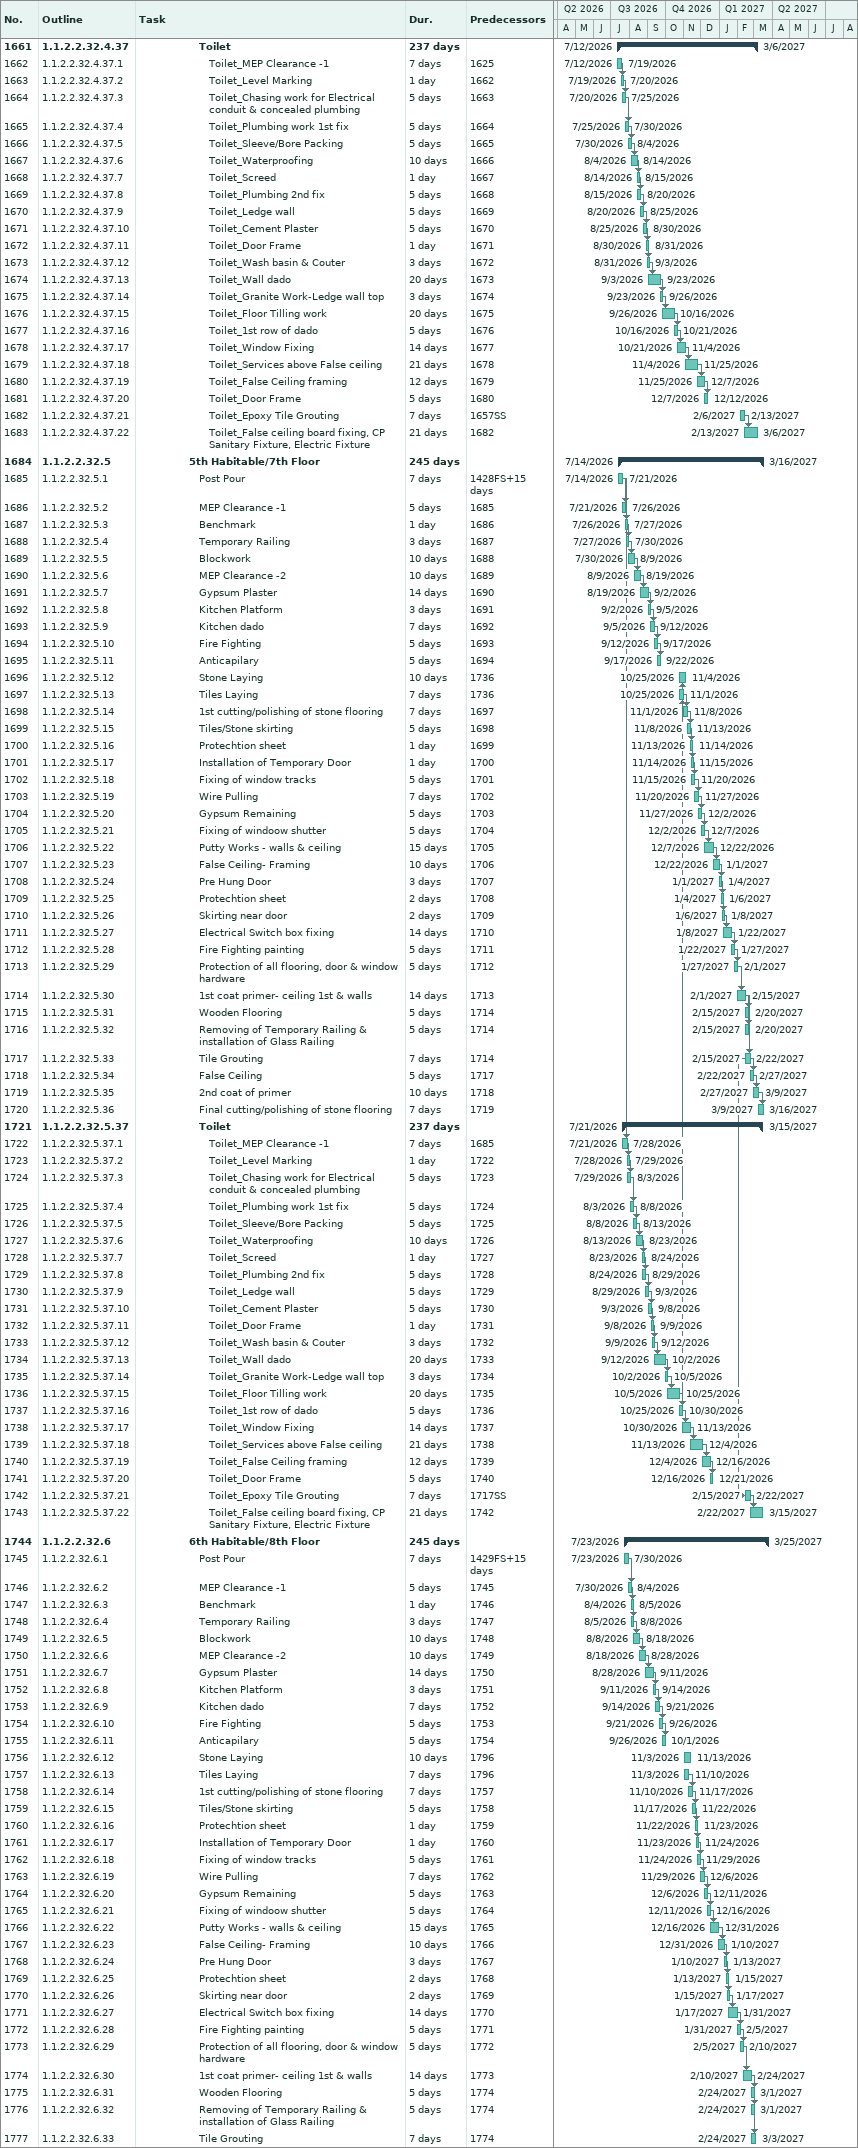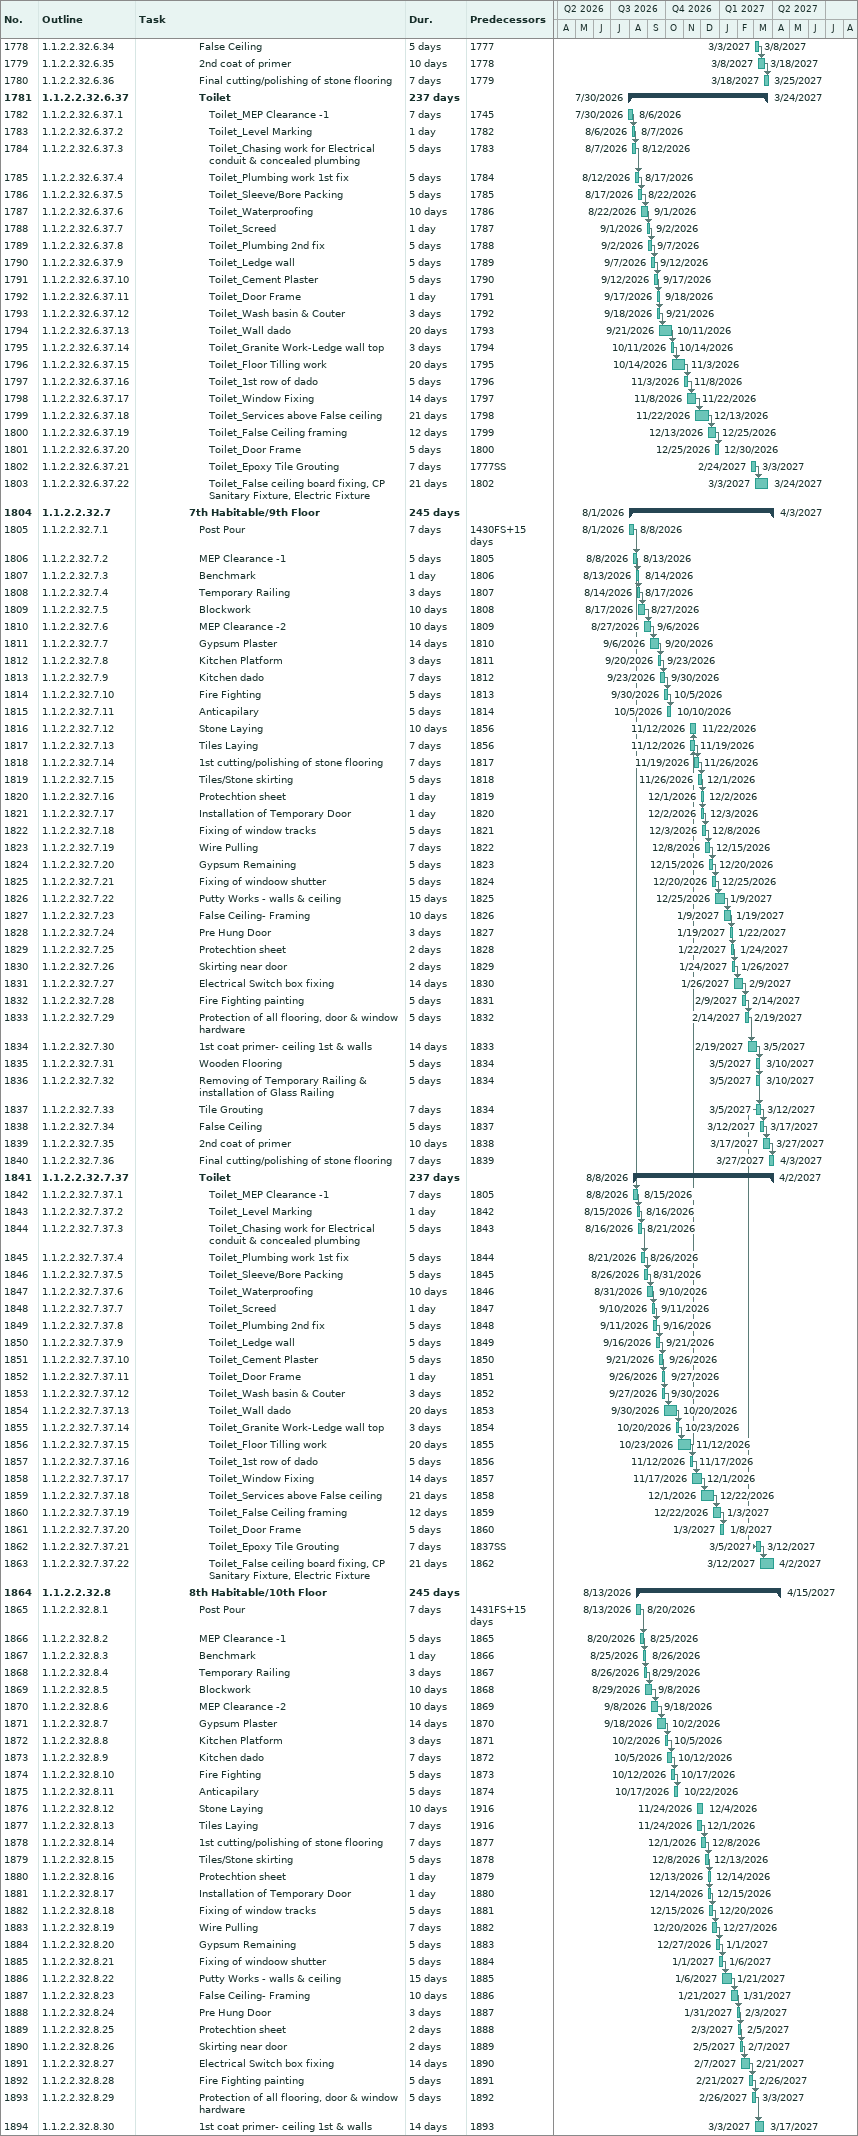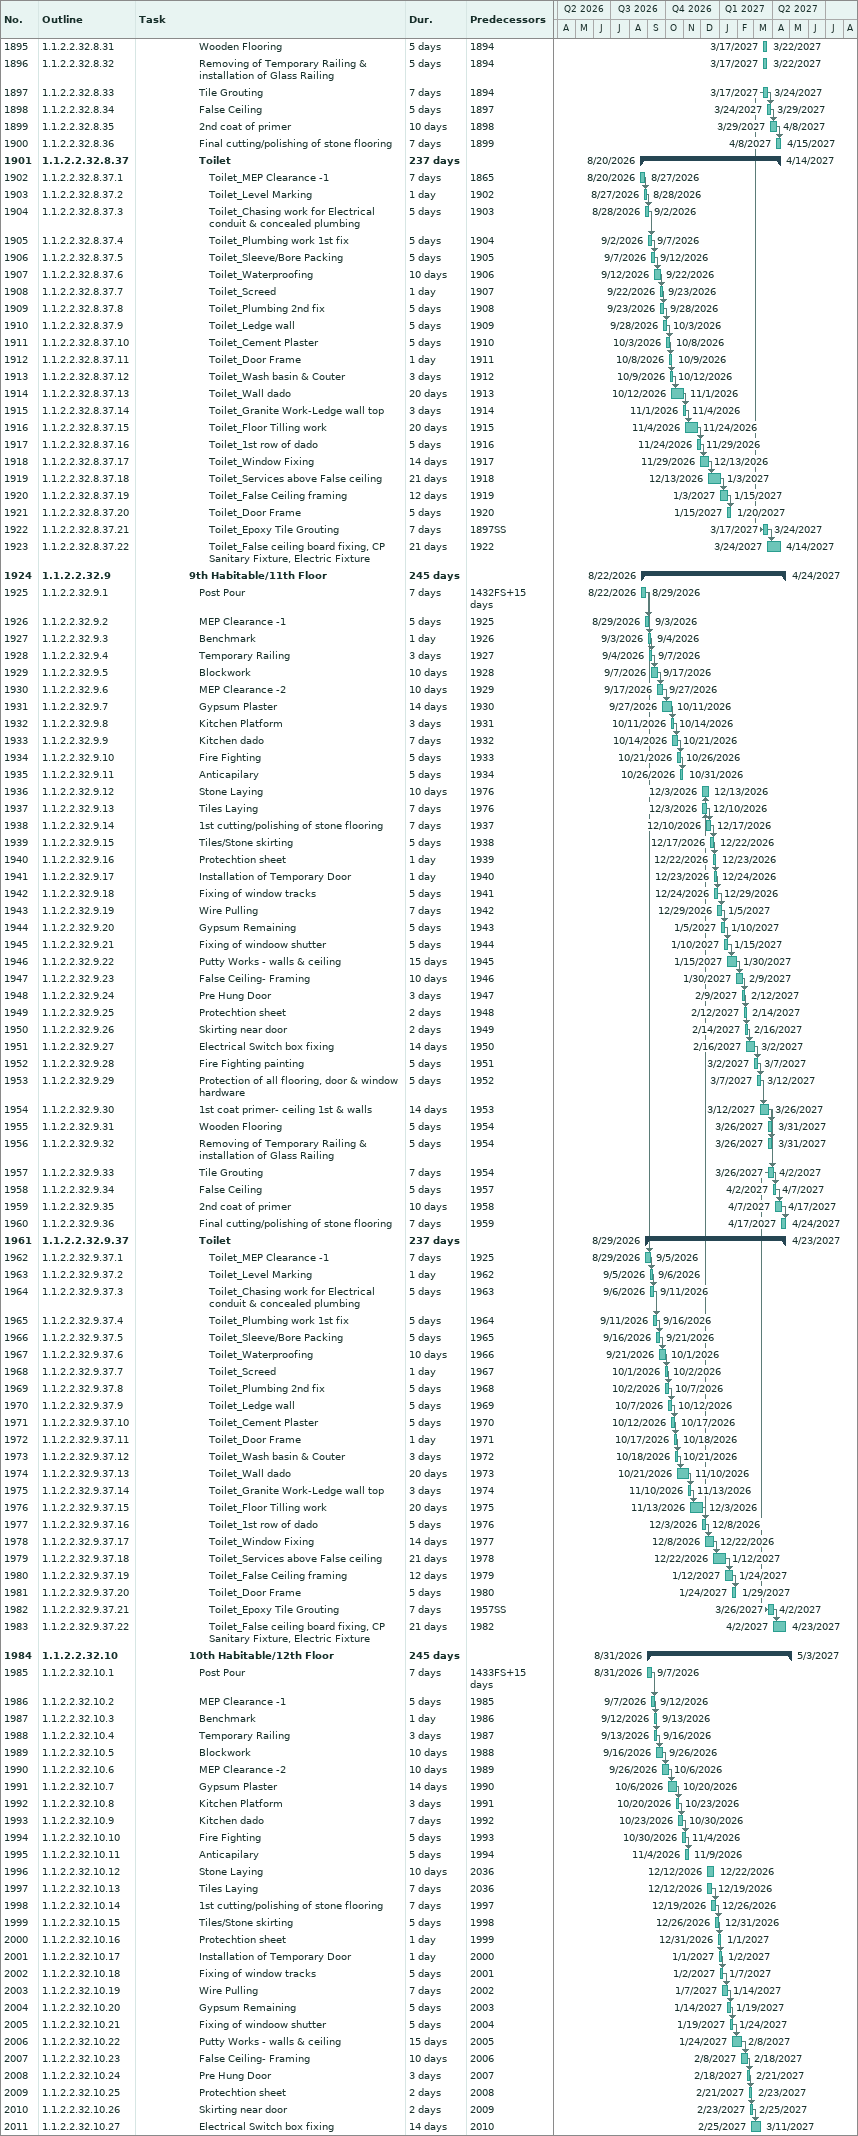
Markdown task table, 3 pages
| ID | WBS | Task | Duration | Start | Finish | Predecessors |
|---|---|---|---|---|---|---|
| 1661 | 1.1.2.2.32.4.37 | **Toilet** | 237d | 2026-07-12 | 2027-03-06 |  |
| 1662 | 1.1.2.2.32.4.37.1 | Toilet_MEP Clearance -1 | 7d | 2026-07-12 | 2026-07-19 | 1625 |
| 1663 | 1.1.2.2.32.4.37.2 | Toilet_Level Marking | 1d | 2026-07-19 | 2026-07-20 | 1662 |
| 1664 | 1.1.2.2.32.4.37.3 | Toilet_Chasing work for Electrical conduit & concealed plumbing | 5d | 2026-07-20 | 2026-07-25 | 1663 |
| 1665 | 1.1.2.2.32.4.37.4 | Toilet_Plumbing work 1st fix | 5d | 2026-07-25 | 2026-07-30 | 1664 |
| 1666 | 1.1.2.2.32.4.37.5 | Toilet_Sleeve/Bore Packing | 5d | 2026-07-30 | 2026-08-04 | 1665 |
| 1667 | 1.1.2.2.32.4.37.6 | Toilet_Waterproofing | 10d | 2026-08-04 | 2026-08-14 | 1666 |
| 1668 | 1.1.2.2.32.4.37.7 | Toilet_Screed | 1d | 2026-08-14 | 2026-08-15 | 1667 |
| 1669 | 1.1.2.2.32.4.37.8 | Toilet_Plumbing 2nd fix | 5d | 2026-08-15 | 2026-08-20 | 1668 |
| 1670 | 1.1.2.2.32.4.37.9 | Toilet_Ledge wall | 5d | 2026-08-20 | 2026-08-25 | 1669 |
| 1671 | 1.1.2.2.32.4.37.10 | Toilet_Cement Plaster | 5d | 2026-08-25 | 2026-08-30 | 1670 |
| 1672 | 1.1.2.2.32.4.37.11 | Toilet_Door Frame | 1d | 2026-08-30 | 2026-08-31 | 1671 |
| 1673 | 1.1.2.2.32.4.37.12 | Toilet_Wash basin & Couter | 3d | 2026-08-31 | 2026-09-03 | 1672 |
| 1674 | 1.1.2.2.32.4.37.13 | Toilet_Wall dado | 20d | 2026-09-03 | 2026-09-23 | 1673 |
| 1675 | 1.1.2.2.32.4.37.14 | Toilet_Granite Work-Ledge wall top | 3d | 2026-09-23 | 2026-09-26 | 1674 |
| 1676 | 1.1.2.2.32.4.37.15 | Toilet_Floor Tilling work | 20d | 2026-09-26 | 2026-10-16 | 1675 |
| 1677 | 1.1.2.2.32.4.37.16 | Toilet_1st row of dado | 5d | 2026-10-16 | 2026-10-21 | 1676 |
| 1678 | 1.1.2.2.32.4.37.17 | Toilet_Window Fixing | 14d | 2026-10-21 | 2026-11-04 | 1677 |
| 1679 | 1.1.2.2.32.4.37.18 | Toilet_Services above False ceiling | 21d | 2026-11-04 | 2026-11-25 | 1678 |
| 1680 | 1.1.2.2.32.4.37.19 | Toilet_False Ceiling framing | 12d | 2026-11-25 | 2026-12-07 | 1679 |
| 1681 | 1.1.2.2.32.4.37.20 | Toilet_Door Frame | 5d | 2026-12-07 | 2026-12-12 | 1680 |
| 1682 | 1.1.2.2.32.4.37.21 | Toilet_Epoxy Tile Grouting | 7d | 2027-02-06 | 2027-02-13 | 1657SS |
| 1683 | 1.1.2.2.32.4.37.22 | Toilet_False ceiling board fixing, CP Sanitary Fixture, Electric Fixture | 21d | 2027-02-13 | 2027-03-06 | 1682 |
| 1684 | 1.1.2.2.32.5 | **5th Habitable/7th Floor** | 245d | 2026-07-14 | 2027-03-16 |  |
| 1685 | 1.1.2.2.32.5.1 | Post Pour | 7d | 2026-07-14 | 2026-07-21 | 1428FS+15d |
| 1686 | 1.1.2.2.32.5.2 | MEP Clearance -1 | 5d | 2026-07-21 | 2026-07-26 | 1685 |
| 1687 | 1.1.2.2.32.5.3 | Benchmark | 1d | 2026-07-26 | 2026-07-27 | 1686 |
| 1688 | 1.1.2.2.32.5.4 | Temporary Railing | 3d | 2026-07-27 | 2026-07-30 | 1687 |
| 1689 | 1.1.2.2.32.5.5 | Blockwork | 10d | 2026-07-30 | 2026-08-09 | 1688 |
| 1690 | 1.1.2.2.32.5.6 | MEP Clearance -2 | 10d | 2026-08-09 | 2026-08-19 | 1689 |
| 1691 | 1.1.2.2.32.5.7 | Gypsum Plaster | 14d | 2026-08-19 | 2026-09-02 | 1690 |
| 1692 | 1.1.2.2.32.5.8 | Kitchen Platform | 3d | 2026-09-02 | 2026-09-05 | 1691 |
| 1693 | 1.1.2.2.32.5.9 | Kitchen dado | 7d | 2026-09-05 | 2026-09-12 | 1692 |
| 1694 | 1.1.2.2.32.5.10 | Fire Fighting | 5d | 2026-09-12 | 2026-09-17 | 1693 |
| 1695 | 1.1.2.2.32.5.11 | Anticapilary | 5d | 2026-09-17 | 2026-09-22 | 1694 |
| 1696 | 1.1.2.2.32.5.12 | Stone Laying | 10d | 2026-10-25 | 2026-11-04 | 1736 |
| 1697 | 1.1.2.2.32.5.13 | Tiles Laying | 7d | 2026-10-25 | 2026-11-01 | 1736 |
| 1698 | 1.1.2.2.32.5.14 | 1st cutting/polishing of stone flooring | 7d | 2026-11-01 | 2026-11-08 | 1697 |
| 1699 | 1.1.2.2.32.5.15 | Tiles/Stone skirting | 5d | 2026-11-08 | 2026-11-13 | 1698 |
| 1700 | 1.1.2.2.32.5.16 | Protechtion sheet | 1d | 2026-11-13 | 2026-11-14 | 1699 |
| 1701 | 1.1.2.2.32.5.17 | Installation of Temporary Door | 1d | 2026-11-14 | 2026-11-15 | 1700 |
| 1702 | 1.1.2.2.32.5.18 | Fixing of window tracks | 5d | 2026-11-15 | 2026-11-20 | 1701 |
| 1703 | 1.1.2.2.32.5.19 | Wire Pulling | 7d | 2026-11-20 | 2026-11-27 | 1702 |
| 1704 | 1.1.2.2.32.5.20 | Gypsum Remaining | 5d | 2026-11-27 | 2026-12-02 | 1703 |
| 1705 | 1.1.2.2.32.5.21 | Fixing of windoow shutter | 5d | 2026-12-02 | 2026-12-07 | 1704 |
| 1706 | 1.1.2.2.32.5.22 | Putty Works - walls & ceiling | 15d | 2026-12-07 | 2026-12-22 | 1705 |
| 1707 | 1.1.2.2.32.5.23 | False Ceiling- Framing | 10d | 2026-12-22 | 2027-01-01 | 1706 |
| 1708 | 1.1.2.2.32.5.24 | Pre Hung Door | 3d | 2027-01-01 | 2027-01-04 | 1707 |
| 1709 | 1.1.2.2.32.5.25 | Protechtion sheet | 2d | 2027-01-04 | 2027-01-06 | 1708 |
| 1710 | 1.1.2.2.32.5.26 | Skirting near door | 2d | 2027-01-06 | 2027-01-08 | 1709 |
| 1711 | 1.1.2.2.32.5.27 | Electrical Switch box fixing | 14d | 2027-01-08 | 2027-01-22 | 1710 |
| 1712 | 1.1.2.2.32.5.28 | Fire Fighting painting | 5d | 2027-01-22 | 2027-01-27 | 1711 |
| 1713 | 1.1.2.2.32.5.29 | Protection of all flooring, door & window hardware | 5d | 2027-01-27 | 2027-02-01 | 1712 |
| 1714 | 1.1.2.2.32.5.30 | 1st coat primer- ceiling 1st & walls | 14d | 2027-02-01 | 2027-02-15 | 1713 |
| 1715 | 1.1.2.2.32.5.31 | Wooden Flooring | 5d | 2027-02-15 | 2027-02-20 | 1714 |
| 1716 | 1.1.2.2.32.5.32 | Removing of Temporary Railing & installation of Glass Railing | 5d | 2027-02-15 | 2027-02-20 | 1714 |
| 1717 | 1.1.2.2.32.5.33 | Tile Grouting | 7d | 2027-02-15 | 2027-02-22 | 1714 |
| 1718 | 1.1.2.2.32.5.34 | False Ceiling | 5d | 2027-02-22 | 2027-02-27 | 1717 |
| 1719 | 1.1.2.2.32.5.35 | 2nd coat of primer | 10d | 2027-02-27 | 2027-03-09 | 1718 |
| 1720 | 1.1.2.2.32.5.36 | Final cutting/polishing of stone flooring | 7d | 2027-03-09 | 2027-03-16 | 1719 |
| 1721 | 1.1.2.2.32.5.37 | **Toilet** | 237d | 2026-07-21 | 2027-03-15 |  |
| 1722 | 1.1.2.2.32.5.37.1 | Toilet_MEP Clearance -1 | 7d | 2026-07-21 | 2026-07-28 | 1685 |
| 1723 | 1.1.2.2.32.5.37.2 | Toilet_Level Marking | 1d | 2026-07-28 | 2026-07-29 | 1722 |
| 1724 | 1.1.2.2.32.5.37.3 | Toilet_Chasing work for Electrical conduit & concealed plumbing | 5d | 2026-07-29 | 2026-08-03 | 1723 |
| 1725 | 1.1.2.2.32.5.37.4 | Toilet_Plumbing work 1st fix | 5d | 2026-08-03 | 2026-08-08 | 1724 |
| 1726 | 1.1.2.2.32.5.37.5 | Toilet_Sleeve/Bore Packing | 5d | 2026-08-08 | 2026-08-13 | 1725 |
| 1727 | 1.1.2.2.32.5.37.6 | Toilet_Waterproofing | 10d | 2026-08-13 | 2026-08-23 | 1726 |
| 1728 | 1.1.2.2.32.5.37.7 | Toilet_Screed | 1d | 2026-08-23 | 2026-08-24 | 1727 |
| 1729 | 1.1.2.2.32.5.37.8 | Toilet_Plumbing 2nd fix | 5d | 2026-08-24 | 2026-08-29 | 1728 |
| 1730 | 1.1.2.2.32.5.37.9 | Toilet_Ledge wall | 5d | 2026-08-29 | 2026-09-03 | 1729 |
| 1731 | 1.1.2.2.32.5.37.10 | Toilet_Cement Plaster | 5d | 2026-09-03 | 2026-09-08 | 1730 |
| 1732 | 1.1.2.2.32.5.37.11 | Toilet_Door Frame | 1d | 2026-09-08 | 2026-09-09 | 1731 |
| 1733 | 1.1.2.2.32.5.37.12 | Toilet_Wash basin & Couter | 3d | 2026-09-09 | 2026-09-12 | 1732 |
| 1734 | 1.1.2.2.32.5.37.13 | Toilet_Wall dado | 20d | 2026-09-12 | 2026-10-02 | 1733 |
| 1735 | 1.1.2.2.32.5.37.14 | Toilet_Granite Work-Ledge wall top | 3d | 2026-10-02 | 2026-10-05 | 1734 |
| 1736 | 1.1.2.2.32.5.37.15 | Toilet_Floor Tilling work | 20d | 2026-10-05 | 2026-10-25 | 1735 |
| 1737 | 1.1.2.2.32.5.37.16 | Toilet_1st row of dado | 5d | 2026-10-25 | 2026-10-30 | 1736 |
| 1738 | 1.1.2.2.32.5.37.17 | Toilet_Window Fixing | 14d | 2026-10-30 | 2026-11-13 | 1737 |
| 1739 | 1.1.2.2.32.5.37.18 | Toilet_Services above False ceiling | 21d | 2026-11-13 | 2026-12-04 | 1738 |
| 1740 | 1.1.2.2.32.5.37.19 | Toilet_False Ceiling framing | 12d | 2026-12-04 | 2026-12-16 | 1739 |
| 1741 | 1.1.2.2.32.5.37.20 | Toilet_Door Frame | 5d | 2026-12-16 | 2026-12-21 | 1740 |
| 1742 | 1.1.2.2.32.5.37.21 | Toilet_Epoxy Tile Grouting | 7d | 2027-02-15 | 2027-02-22 | 1717SS |
| 1743 | 1.1.2.2.32.5.37.22 | Toilet_False ceiling board fixing, CP Sanitary Fixture, Electric Fixture | 21d | 2027-02-22 | 2027-03-15 | 1742 |
| 1744 | 1.1.2.2.32.6 | **6th Habitable/8th Floor** | 245d | 2026-07-23 | 2027-03-25 |  |
| 1745 | 1.1.2.2.32.6.1 | Post Pour | 7d | 2026-07-23 | 2026-07-30 | 1429FS+15d |
| 1746 | 1.1.2.2.32.6.2 | MEP Clearance -1 | 5d | 2026-07-30 | 2026-08-04 | 1745 |
| 1747 | 1.1.2.2.32.6.3 | Benchmark | 1d | 2026-08-04 | 2026-08-05 | 1746 |
| 1748 | 1.1.2.2.32.6.4 | Temporary Railing | 3d | 2026-08-05 | 2026-08-08 | 1747 |
| 1749 | 1.1.2.2.32.6.5 | Blockwork | 10d | 2026-08-08 | 2026-08-18 | 1748 |
| 1750 | 1.1.2.2.32.6.6 | MEP Clearance -2 | 10d | 2026-08-18 | 2026-08-28 | 1749 |
| 1751 | 1.1.2.2.32.6.7 | Gypsum Plaster | 14d | 2026-08-28 | 2026-09-11 | 1750 |
| 1752 | 1.1.2.2.32.6.8 | Kitchen Platform | 3d | 2026-09-11 | 2026-09-14 | 1751 |
| 1753 | 1.1.2.2.32.6.9 | Kitchen dado | 7d | 2026-09-14 | 2026-09-21 | 1752 |
| 1754 | 1.1.2.2.32.6.10 | Fire Fighting | 5d | 2026-09-21 | 2026-09-26 | 1753 |
| 1755 | 1.1.2.2.32.6.11 | Anticapilary | 5d | 2026-09-26 | 2026-10-01 | 1754 |
| 1756 | 1.1.2.2.32.6.12 | Stone Laying | 10d | 2026-11-03 | 2026-11-13 | 1796 |
| 1757 | 1.1.2.2.32.6.13 | Tiles Laying | 7d | 2026-11-03 | 2026-11-10 | 1796 |
| 1758 | 1.1.2.2.32.6.14 | 1st cutting/polishing of stone flooring | 7d | 2026-11-10 | 2026-11-17 | 1757 |
| 1759 | 1.1.2.2.32.6.15 | Tiles/Stone skirting | 5d | 2026-11-17 | 2026-11-22 | 1758 |
| 1760 | 1.1.2.2.32.6.16 | Protechtion sheet | 1d | 2026-11-22 | 2026-11-23 | 1759 |
| 1761 | 1.1.2.2.32.6.17 | Installation of Temporary Door | 1d | 2026-11-23 | 2026-11-24 | 1760 |
| 1762 | 1.1.2.2.32.6.18 | Fixing of window tracks | 5d | 2026-11-24 | 2026-11-29 | 1761 |
| 1763 | 1.1.2.2.32.6.19 | Wire Pulling | 7d | 2026-11-29 | 2026-12-06 | 1762 |
| 1764 | 1.1.2.2.32.6.20 | Gypsum Remaining | 5d | 2026-12-06 | 2026-12-11 | 1763 |
| 1765 | 1.1.2.2.32.6.21 | Fixing of windoow shutter | 5d | 2026-12-11 | 2026-12-16 | 1764 |
| 1766 | 1.1.2.2.32.6.22 | Putty Works - walls & ceiling | 15d | 2026-12-16 | 2026-12-31 | 1765 |
| 1767 | 1.1.2.2.32.6.23 | False Ceiling- Framing | 10d | 2026-12-31 | 2027-01-10 | 1766 |
| 1768 | 1.1.2.2.32.6.24 | Pre Hung Door | 3d | 2027-01-10 | 2027-01-13 | 1767 |
| 1769 | 1.1.2.2.32.6.25 | Protechtion sheet | 2d | 2027-01-13 | 2027-01-15 | 1768 |
| 1770 | 1.1.2.2.32.6.26 | Skirting near door | 2d | 2027-01-15 | 2027-01-17 | 1769 |
| 1771 | 1.1.2.2.32.6.27 | Electrical Switch box fixing | 14d | 2027-01-17 | 2027-01-31 | 1770 |
| 1772 | 1.1.2.2.32.6.28 | Fire Fighting painting | 5d | 2027-01-31 | 2027-02-05 | 1771 |
| 1773 | 1.1.2.2.32.6.29 | Protection of all flooring, door & window hardware | 5d | 2027-02-05 | 2027-02-10 | 1772 |
| 1774 | 1.1.2.2.32.6.30 | 1st coat primer- ceiling 1st & walls | 14d | 2027-02-10 | 2027-02-24 | 1773 |
| 1775 | 1.1.2.2.32.6.31 | Wooden Flooring | 5d | 2027-02-24 | 2027-03-01 | 1774 |
| 1776 | 1.1.2.2.32.6.32 | Removing of Temporary Railing & installation of Glass Railing | 5d | 2027-02-24 | 2027-03-01 | 1774 |
| 1777 | 1.1.2.2.32.6.33 | Tile Grouting | 7d | 2027-02-24 | 2027-03-03 | 1774 |
| 1778 | 1.1.2.2.32.6.34 | False Ceiling | 5d | 2027-03-03 | 2027-03-08 | 1777 |
| 1779 | 1.1.2.2.32.6.35 | 2nd coat of primer | 10d | 2027-03-08 | 2027-03-18 | 1778 |
| 1780 | 1.1.2.2.32.6.36 | Final cutting/polishing of stone flooring | 7d | 2027-03-18 | 2027-03-25 | 1779 |
| 1781 | 1.1.2.2.32.6.37 | **Toilet** | 237d | 2026-07-30 | 2027-03-24 |  |
| 1782 | 1.1.2.2.32.6.37.1 | Toilet_MEP Clearance -1 | 7d | 2026-07-30 | 2026-08-06 | 1745 |
| 1783 | 1.1.2.2.32.6.37.2 | Toilet_Level Marking | 1d | 2026-08-06 | 2026-08-07 | 1782 |
| 1784 | 1.1.2.2.32.6.37.3 | Toilet_Chasing work for Electrical conduit & concealed plumbing | 5d | 2026-08-07 | 2026-08-12 | 1783 |
| 1785 | 1.1.2.2.32.6.37.4 | Toilet_Plumbing work 1st fix | 5d | 2026-08-12 | 2026-08-17 | 1784 |
| 1786 | 1.1.2.2.32.6.37.5 | Toilet_Sleeve/Bore Packing | 5d | 2026-08-17 | 2026-08-22 | 1785 |
| 1787 | 1.1.2.2.32.6.37.6 | Toilet_Waterproofing | 10d | 2026-08-22 | 2026-09-01 | 1786 |
| 1788 | 1.1.2.2.32.6.37.7 | Toilet_Screed | 1d | 2026-09-01 | 2026-09-02 | 1787 |
| 1789 | 1.1.2.2.32.6.37.8 | Toilet_Plumbing 2nd fix | 5d | 2026-09-02 | 2026-09-07 | 1788 |
| 1790 | 1.1.2.2.32.6.37.9 | Toilet_Ledge wall | 5d | 2026-09-07 | 2026-09-12 | 1789 |
| 1791 | 1.1.2.2.32.6.37.10 | Toilet_Cement Plaster | 5d | 2026-09-12 | 2026-09-17 | 1790 |
| 1792 | 1.1.2.2.32.6.37.11 | Toilet_Door Frame | 1d | 2026-09-17 | 2026-09-18 | 1791 |
| 1793 | 1.1.2.2.32.6.37.12 | Toilet_Wash basin & Couter | 3d | 2026-09-18 | 2026-09-21 | 1792 |
| 1794 | 1.1.2.2.32.6.37.13 | Toilet_Wall dado | 20d | 2026-09-21 | 2026-10-11 | 1793 |
| 1795 | 1.1.2.2.32.6.37.14 | Toilet_Granite Work-Ledge wall top | 3d | 2026-10-11 | 2026-10-14 | 1794 |
| 1796 | 1.1.2.2.32.6.37.15 | Toilet_Floor Tilling work | 20d | 2026-10-14 | 2026-11-03 | 1795 |
| 1797 | 1.1.2.2.32.6.37.16 | Toilet_1st row of dado | 5d | 2026-11-03 | 2026-11-08 | 1796 |
| 1798 | 1.1.2.2.32.6.37.17 | Toilet_Window Fixing | 14d | 2026-11-08 | 2026-11-22 | 1797 |
| 1799 | 1.1.2.2.32.6.37.18 | Toilet_Services above False ceiling | 21d | 2026-11-22 | 2026-12-13 | 1798 |
| 1800 | 1.1.2.2.32.6.37.19 | Toilet_False Ceiling framing | 12d | 2026-12-13 | 2026-12-25 | 1799 |
| 1801 | 1.1.2.2.32.6.37.20 | Toilet_Door Frame | 5d | 2026-12-25 | 2026-12-30 | 1800 |
| 1802 | 1.1.2.2.32.6.37.21 | Toilet_Epoxy Tile Grouting | 7d | 2027-02-24 | 2027-03-03 | 1777SS |
| 1803 | 1.1.2.2.32.6.37.22 | Toilet_False ceiling board fixing, CP Sanitary Fixture, Electric Fixture | 21d | 2027-03-03 | 2027-03-24 | 1802 |
| 1804 | 1.1.2.2.32.7 | **7th Habitable/9th Floor** | 245d | 2026-08-01 | 2027-04-03 |  |
| 1805 | 1.1.2.2.32.7.1 | Post Pour | 7d | 2026-08-01 | 2026-08-08 | 1430FS+15d |
| 1806 | 1.1.2.2.32.7.2 | MEP Clearance -1 | 5d | 2026-08-08 | 2026-08-13 | 1805 |
| 1807 | 1.1.2.2.32.7.3 | Benchmark | 1d | 2026-08-13 | 2026-08-14 | 1806 |
| 1808 | 1.1.2.2.32.7.4 | Temporary Railing | 3d | 2026-08-14 | 2026-08-17 | 1807 |
| 1809 | 1.1.2.2.32.7.5 | Blockwork | 10d | 2026-08-17 | 2026-08-27 | 1808 |
| 1810 | 1.1.2.2.32.7.6 | MEP Clearance -2 | 10d | 2026-08-27 | 2026-09-06 | 1809 |
| 1811 | 1.1.2.2.32.7.7 | Gypsum Plaster | 14d | 2026-09-06 | 2026-09-20 | 1810 |
| 1812 | 1.1.2.2.32.7.8 | Kitchen Platform | 3d | 2026-09-20 | 2026-09-23 | 1811 |
| 1813 | 1.1.2.2.32.7.9 | Kitchen dado | 7d | 2026-09-23 | 2026-09-30 | 1812 |
| 1814 | 1.1.2.2.32.7.10 | Fire Fighting | 5d | 2026-09-30 | 2026-10-05 | 1813 |
| 1815 | 1.1.2.2.32.7.11 | Anticapilary | 5d | 2026-10-05 | 2026-10-10 | 1814 |
| 1816 | 1.1.2.2.32.7.12 | Stone Laying | 10d | 2026-11-12 | 2026-11-22 | 1856 |
| 1817 | 1.1.2.2.32.7.13 | Tiles Laying | 7d | 2026-11-12 | 2026-11-19 | 1856 |
| 1818 | 1.1.2.2.32.7.14 | 1st cutting/polishing of stone flooring | 7d | 2026-11-19 | 2026-11-26 | 1817 |
| 1819 | 1.1.2.2.32.7.15 | Tiles/Stone skirting | 5d | 2026-11-26 | 2026-12-01 | 1818 |
| 1820 | 1.1.2.2.32.7.16 | Protechtion sheet | 1d | 2026-12-01 | 2026-12-02 | 1819 |
| 1821 | 1.1.2.2.32.7.17 | Installation of Temporary Door | 1d | 2026-12-02 | 2026-12-03 | 1820 |
| 1822 | 1.1.2.2.32.7.18 | Fixing of window tracks | 5d | 2026-12-03 | 2026-12-08 | 1821 |
| 1823 | 1.1.2.2.32.7.19 | Wire Pulling | 7d | 2026-12-08 | 2026-12-15 | 1822 |
| 1824 | 1.1.2.2.32.7.20 | Gypsum Remaining | 5d | 2026-12-15 | 2026-12-20 | 1823 |
| 1825 | 1.1.2.2.32.7.21 | Fixing of windoow shutter | 5d | 2026-12-20 | 2026-12-25 | 1824 |
| 1826 | 1.1.2.2.32.7.22 | Putty Works - walls & ceiling | 15d | 2026-12-25 | 2027-01-09 | 1825 |
| 1827 | 1.1.2.2.32.7.23 | False Ceiling- Framing | 10d | 2027-01-09 | 2027-01-19 | 1826 |
| 1828 | 1.1.2.2.32.7.24 | Pre Hung Door | 3d | 2027-01-19 | 2027-01-22 | 1827 |
| 1829 | 1.1.2.2.32.7.25 | Protechtion sheet | 2d | 2027-01-22 | 2027-01-24 | 1828 |
| 1830 | 1.1.2.2.32.7.26 | Skirting near door | 2d | 2027-01-24 | 2027-01-26 | 1829 |
| 1831 | 1.1.2.2.32.7.27 | Electrical Switch box fixing | 14d | 2027-01-26 | 2027-02-09 | 1830 |
| 1832 | 1.1.2.2.32.7.28 | Fire Fighting painting | 5d | 2027-02-09 | 2027-02-14 | 1831 |
| 1833 | 1.1.2.2.32.7.29 | Protection of all flooring, door & window hardware | 5d | 2027-02-14 | 2027-02-19 | 1832 |
| 1834 | 1.1.2.2.32.7.30 | 1st coat primer- ceiling 1st & walls | 14d | 2027-02-19 | 2027-03-05 | 1833 |
| 1835 | 1.1.2.2.32.7.31 | Wooden Flooring | 5d | 2027-03-05 | 2027-03-10 | 1834 |
| 1836 | 1.1.2.2.32.7.32 | Removing of Temporary Railing & installation of Glass Railing | 5d | 2027-03-05 | 2027-03-10 | 1834 |
| 1837 | 1.1.2.2.32.7.33 | Tile Grouting | 7d | 2027-03-05 | 2027-03-12 | 1834 |
| 1838 | 1.1.2.2.32.7.34 | False Ceiling | 5d | 2027-03-12 | 2027-03-17 | 1837 |
| 1839 | 1.1.2.2.32.7.35 | 2nd coat of primer | 10d | 2027-03-17 | 2027-03-27 | 1838 |
| 1840 | 1.1.2.2.32.7.36 | Final cutting/polishing of stone flooring | 7d | 2027-03-27 | 2027-04-03 | 1839 |
| 1841 | 1.1.2.2.32.7.37 | **Toilet** | 237d | 2026-08-08 | 2027-04-02 |  |
| 1842 | 1.1.2.2.32.7.37.1 | Toilet_MEP Clearance -1 | 7d | 2026-08-08 | 2026-08-15 | 1805 |
| 1843 | 1.1.2.2.32.7.37.2 | Toilet_Level Marking | 1d | 2026-08-15 | 2026-08-16 | 1842 |
| 1844 | 1.1.2.2.32.7.37.3 | Toilet_Chasing work for Electrical conduit & concealed plumbing | 5d | 2026-08-16 | 2026-08-21 | 1843 |
| 1845 | 1.1.2.2.32.7.37.4 | Toilet_Plumbing work 1st fix | 5d | 2026-08-21 | 2026-08-26 | 1844 |
| 1846 | 1.1.2.2.32.7.37.5 | Toilet_Sleeve/Bore Packing | 5d | 2026-08-26 | 2026-08-31 | 1845 |
| 1847 | 1.1.2.2.32.7.37.6 | Toilet_Waterproofing | 10d | 2026-08-31 | 2026-09-10 | 1846 |
| 1848 | 1.1.2.2.32.7.37.7 | Toilet_Screed | 1d | 2026-09-10 | 2026-09-11 | 1847 |
| 1849 | 1.1.2.2.32.7.37.8 | Toilet_Plumbing 2nd fix | 5d | 2026-09-11 | 2026-09-16 | 1848 |
| 1850 | 1.1.2.2.32.7.37.9 | Toilet_Ledge wall | 5d | 2026-09-16 | 2026-09-21 | 1849 |
| 1851 | 1.1.2.2.32.7.37.10 | Toilet_Cement Plaster | 5d | 2026-09-21 | 2026-09-26 | 1850 |
| 1852 | 1.1.2.2.32.7.37.11 | Toilet_Door Frame | 1d | 2026-09-26 | 2026-09-27 | 1851 |
| 1853 | 1.1.2.2.32.7.37.12 | Toilet_Wash basin & Couter | 3d | 2026-09-27 | 2026-09-30 | 1852 |
| 1854 | 1.1.2.2.32.7.37.13 | Toilet_Wall dado | 20d | 2026-09-30 | 2026-10-20 | 1853 |
| 1855 | 1.1.2.2.32.7.37.14 | Toilet_Granite Work-Ledge wall top | 3d | 2026-10-20 | 2026-10-23 | 1854 |
| 1856 | 1.1.2.2.32.7.37.15 | Toilet_Floor Tilling work | 20d | 2026-10-23 | 2026-11-12 | 1855 |
| 1857 | 1.1.2.2.32.7.37.16 | Toilet_1st row of dado | 5d | 2026-11-12 | 2026-11-17 | 1856 |
| 1858 | 1.1.2.2.32.7.37.17 | Toilet_Window Fixing | 14d | 2026-11-17 | 2026-12-01 | 1857 |
| 1859 | 1.1.2.2.32.7.37.18 | Toilet_Services above False ceiling | 21d | 2026-12-01 | 2026-12-22 | 1858 |
| 1860 | 1.1.2.2.32.7.37.19 | Toilet_False Ceiling framing | 12d | 2026-12-22 | 2027-01-03 | 1859 |
| 1861 | 1.1.2.2.32.7.37.20 | Toilet_Door Frame | 5d | 2027-01-03 | 2027-01-08 | 1860 |
| 1862 | 1.1.2.2.32.7.37.21 | Toilet_Epoxy Tile Grouting | 7d | 2027-03-05 | 2027-03-12 | 1837SS |
| 1863 | 1.1.2.2.32.7.37.22 | Toilet_False ceiling board fixing, CP Sanitary Fixture, Electric Fixture | 21d | 2027-03-12 | 2027-04-02 | 1862 |
| 1864 | 1.1.2.2.32.8 | **8th Habitable/10th Floor** | 245d | 2026-08-13 | 2027-04-15 |  |
| 1865 | 1.1.2.2.32.8.1 | Post Pour | 7d | 2026-08-13 | 2026-08-20 | 1431FS+15d |
| 1866 | 1.1.2.2.32.8.2 | MEP Clearance -1 | 5d | 2026-08-20 | 2026-08-25 | 1865 |
| 1867 | 1.1.2.2.32.8.3 | Benchmark | 1d | 2026-08-25 | 2026-08-26 | 1866 |
| 1868 | 1.1.2.2.32.8.4 | Temporary Railing | 3d | 2026-08-26 | 2026-08-29 | 1867 |
| 1869 | 1.1.2.2.32.8.5 | Blockwork | 10d | 2026-08-29 | 2026-09-08 | 1868 |
| 1870 | 1.1.2.2.32.8.6 | MEP Clearance -2 | 10d | 2026-09-08 | 2026-09-18 | 1869 |
| 1871 | 1.1.2.2.32.8.7 | Gypsum Plaster | 14d | 2026-09-18 | 2026-10-02 | 1870 |
| 1872 | 1.1.2.2.32.8.8 | Kitchen Platform | 3d | 2026-10-02 | 2026-10-05 | 1871 |
| 1873 | 1.1.2.2.32.8.9 | Kitchen dado | 7d | 2026-10-05 | 2026-10-12 | 1872 |
| 1874 | 1.1.2.2.32.8.10 | Fire Fighting | 5d | 2026-10-12 | 2026-10-17 | 1873 |
| 1875 | 1.1.2.2.32.8.11 | Anticapilary | 5d | 2026-10-17 | 2026-10-22 | 1874 |
| 1876 | 1.1.2.2.32.8.12 | Stone Laying | 10d | 2026-11-24 | 2026-12-04 | 1916 |
| 1877 | 1.1.2.2.32.8.13 | Tiles Laying | 7d | 2026-11-24 | 2026-12-01 | 1916 |
| 1878 | 1.1.2.2.32.8.14 | 1st cutting/polishing of stone flooring | 7d | 2026-12-01 | 2026-12-08 | 1877 |
| 1879 | 1.1.2.2.32.8.15 | Tiles/Stone skirting | 5d | 2026-12-08 | 2026-12-13 | 1878 |
| 1880 | 1.1.2.2.32.8.16 | Protechtion sheet | 1d | 2026-12-13 | 2026-12-14 | 1879 |
| 1881 | 1.1.2.2.32.8.17 | Installation of Temporary Door | 1d | 2026-12-14 | 2026-12-15 | 1880 |
| 1882 | 1.1.2.2.32.8.18 | Fixing of window tracks | 5d | 2026-12-15 | 2026-12-20 | 1881 |
| 1883 | 1.1.2.2.32.8.19 | Wire Pulling | 7d | 2026-12-20 | 2026-12-27 | 1882 |
| 1884 | 1.1.2.2.32.8.20 | Gypsum Remaining | 5d | 2026-12-27 | 2027-01-01 | 1883 |
| 1885 | 1.1.2.2.32.8.21 | Fixing of windoow shutter | 5d | 2027-01-01 | 2027-01-06 | 1884 |
| 1886 | 1.1.2.2.32.8.22 | Putty Works - walls & ceiling | 15d | 2027-01-06 | 2027-01-21 | 1885 |
| 1887 | 1.1.2.2.32.8.23 | False Ceiling- Framing | 10d | 2027-01-21 | 2027-01-31 | 1886 |
| 1888 | 1.1.2.2.32.8.24 | Pre Hung Door | 3d | 2027-01-31 | 2027-02-03 | 1887 |
| 1889 | 1.1.2.2.32.8.25 | Protechtion sheet | 2d | 2027-02-03 | 2027-02-05 | 1888 |
| 1890 | 1.1.2.2.32.8.26 | Skirting near door | 2d | 2027-02-05 | 2027-02-07 | 1889 |
| 1891 | 1.1.2.2.32.8.27 | Electrical Switch box fixing | 14d | 2027-02-07 | 2027-02-21 | 1890 |
| 1892 | 1.1.2.2.32.8.28 | Fire Fighting painting | 5d | 2027-02-21 | 2027-02-26 | 1891 |
| 1893 | 1.1.2.2.32.8.29 | Protection of all flooring, door & window hardware | 5d | 2027-02-26 | 2027-03-03 | 1892 |
| 1894 | 1.1.2.2.32.8.30 | 1st coat primer- ceiling 1st & walls | 14d | 2027-03-03 | 2027-03-17 | 1893 |
| 1895 | 1.1.2.2.32.8.31 | Wooden Flooring | 5d | 2027-03-17 | 2027-03-22 | 1894 |
| 1896 | 1.1.2.2.32.8.32 | Removing of Temporary Railing & installation of Glass Railing | 5d | 2027-03-17 | 2027-03-22 | 1894 |
| 1897 | 1.1.2.2.32.8.33 | Tile Grouting | 7d | 2027-03-17 | 2027-03-24 | 1894 |
| 1898 | 1.1.2.2.32.8.34 | False Ceiling | 5d | 2027-03-24 | 2027-03-29 | 1897 |
| 1899 | 1.1.2.2.32.8.35 | 2nd coat of primer | 10d | 2027-03-29 | 2027-04-08 | 1898 |
| 1900 | 1.1.2.2.32.8.36 | Final cutting/polishing of stone flooring | 7d | 2027-04-08 | 2027-04-15 | 1899 |
| 1901 | 1.1.2.2.32.8.37 | **Toilet** | 237d | 2026-08-20 | 2027-04-14 |  |
| 1902 | 1.1.2.2.32.8.37.1 | Toilet_MEP Clearance -1 | 7d | 2026-08-20 | 2026-08-27 | 1865 |
| 1903 | 1.1.2.2.32.8.37.2 | Toilet_Level Marking | 1d | 2026-08-27 | 2026-08-28 | 1902 |
| 1904 | 1.1.2.2.32.8.37.3 | Toilet_Chasing work for Electrical conduit & concealed plumbing | 5d | 2026-08-28 | 2026-09-02 | 1903 |
| 1905 | 1.1.2.2.32.8.37.4 | Toilet_Plumbing work 1st fix | 5d | 2026-09-02 | 2026-09-07 | 1904 |
| 1906 | 1.1.2.2.32.8.37.5 | Toilet_Sleeve/Bore Packing | 5d | 2026-09-07 | 2026-09-12 | 1905 |
| 1907 | 1.1.2.2.32.8.37.6 | Toilet_Waterproofing | 10d | 2026-09-12 | 2026-09-22 | 1906 |
| 1908 | 1.1.2.2.32.8.37.7 | Toilet_Screed | 1d | 2026-09-22 | 2026-09-23 | 1907 |
| 1909 | 1.1.2.2.32.8.37.8 | Toilet_Plumbing 2nd fix | 5d | 2026-09-23 | 2026-09-28 | 1908 |
| 1910 | 1.1.2.2.32.8.37.9 | Toilet_Ledge wall | 5d | 2026-09-28 | 2026-10-03 | 1909 |
| 1911 | 1.1.2.2.32.8.37.10 | Toilet_Cement Plaster | 5d | 2026-10-03 | 2026-10-08 | 1910 |
| 1912 | 1.1.2.2.32.8.37.11 | Toilet_Door Frame | 1d | 2026-10-08 | 2026-10-09 | 1911 |
| 1913 | 1.1.2.2.32.8.37.12 | Toilet_Wash basin & Couter | 3d | 2026-10-09 | 2026-10-12 | 1912 |
| 1914 | 1.1.2.2.32.8.37.13 | Toilet_Wall dado | 20d | 2026-10-12 | 2026-11-01 | 1913 |
| 1915 | 1.1.2.2.32.8.37.14 | Toilet_Granite Work-Ledge wall top | 3d | 2026-11-01 | 2026-11-04 | 1914 |
| 1916 | 1.1.2.2.32.8.37.15 | Toilet_Floor Tilling work | 20d | 2026-11-04 | 2026-11-24 | 1915 |
| 1917 | 1.1.2.2.32.8.37.16 | Toilet_1st row of dado | 5d | 2026-11-24 | 2026-11-29 | 1916 |
| 1918 | 1.1.2.2.32.8.37.17 | Toilet_Window Fixing | 14d | 2026-11-29 | 2026-12-13 | 1917 |
| 1919 | 1.1.2.2.32.8.37.18 | Toilet_Services above False ceiling | 21d | 2026-12-13 | 2027-01-03 | 1918 |
| 1920 | 1.1.2.2.32.8.37.19 | Toilet_False Ceiling framing | 12d | 2027-01-03 | 2027-01-15 | 1919 |
| 1921 | 1.1.2.2.32.8.37.20 | Toilet_Door Frame | 5d | 2027-01-15 | 2027-01-20 | 1920 |
| 1922 | 1.1.2.2.32.8.37.21 | Toilet_Epoxy Tile Grouting | 7d | 2027-03-17 | 2027-03-24 | 1897SS |
| 1923 | 1.1.2.2.32.8.37.22 | Toilet_False ceiling board fixing, CP Sanitary Fixture, Electric Fixture | 21d | 2027-03-24 | 2027-04-14 | 1922 |
| 1924 | 1.1.2.2.32.9 | **9th Habitable/11th Floor** | 245d | 2026-08-22 | 2027-04-24 |  |
| 1925 | 1.1.2.2.32.9.1 | Post Pour | 7d | 2026-08-22 | 2026-08-29 | 1432FS+15d |
| 1926 | 1.1.2.2.32.9.2 | MEP Clearance -1 | 5d | 2026-08-29 | 2026-09-03 | 1925 |
| 1927 | 1.1.2.2.32.9.3 | Benchmark | 1d | 2026-09-03 | 2026-09-04 | 1926 |
| 1928 | 1.1.2.2.32.9.4 | Temporary Railing | 3d | 2026-09-04 | 2026-09-07 | 1927 |
| 1929 | 1.1.2.2.32.9.5 | Blockwork | 10d | 2026-09-07 | 2026-09-17 | 1928 |
| 1930 | 1.1.2.2.32.9.6 | MEP Clearance -2 | 10d | 2026-09-17 | 2026-09-27 | 1929 |
| 1931 | 1.1.2.2.32.9.7 | Gypsum Plaster | 14d | 2026-09-27 | 2026-10-11 | 1930 |
| 1932 | 1.1.2.2.32.9.8 | Kitchen Platform | 3d | 2026-10-11 | 2026-10-14 | 1931 |
| 1933 | 1.1.2.2.32.9.9 | Kitchen dado | 7d | 2026-10-14 | 2026-10-21 | 1932 |
| 1934 | 1.1.2.2.32.9.10 | Fire Fighting | 5d | 2026-10-21 | 2026-10-26 | 1933 |
| 1935 | 1.1.2.2.32.9.11 | Anticapilary | 5d | 2026-10-26 | 2026-10-31 | 1934 |
| 1936 | 1.1.2.2.32.9.12 | Stone Laying | 10d | 2026-12-03 | 2026-12-13 | 1976 |
| 1937 | 1.1.2.2.32.9.13 | Tiles Laying | 7d | 2026-12-03 | 2026-12-10 | 1976 |
| 1938 | 1.1.2.2.32.9.14 | 1st cutting/polishing of stone flooring | 7d | 2026-12-10 | 2026-12-17 | 1937 |
| 1939 | 1.1.2.2.32.9.15 | Tiles/Stone skirting | 5d | 2026-12-17 | 2026-12-22 | 1938 |
| 1940 | 1.1.2.2.32.9.16 | Protechtion sheet | 1d | 2026-12-22 | 2026-12-23 | 1939 |
| 1941 | 1.1.2.2.32.9.17 | Installation of Temporary Door | 1d | 2026-12-23 | 2026-12-24 | 1940 |
| 1942 | 1.1.2.2.32.9.18 | Fixing of window tracks | 5d | 2026-12-24 | 2026-12-29 | 1941 |
| 1943 | 1.1.2.2.32.9.19 | Wire Pulling | 7d | 2026-12-29 | 2027-01-05 | 1942 |
| 1944 | 1.1.2.2.32.9.20 | Gypsum Remaining | 5d | 2027-01-05 | 2027-01-10 | 1943 |
| 1945 | 1.1.2.2.32.9.21 | Fixing of windoow shutter | 5d | 2027-01-10 | 2027-01-15 | 1944 |
| 1946 | 1.1.2.2.32.9.22 | Putty Works - walls & ceiling | 15d | 2027-01-15 | 2027-01-30 | 1945 |
| 1947 | 1.1.2.2.32.9.23 | False Ceiling- Framing | 10d | 2027-01-30 | 2027-02-09 | 1946 |
| 1948 | 1.1.2.2.32.9.24 | Pre Hung Door | 3d | 2027-02-09 | 2027-02-12 | 1947 |
| 1949 | 1.1.2.2.32.9.25 | Protechtion sheet | 2d | 2027-02-12 | 2027-02-14 | 1948 |
| 1950 | 1.1.2.2.32.9.26 | Skirting near door | 2d | 2027-02-14 | 2027-02-16 | 1949 |
| 1951 | 1.1.2.2.32.9.27 | Electrical Switch box fixing | 14d | 2027-02-16 | 2027-03-02 | 1950 |
| 1952 | 1.1.2.2.32.9.28 | Fire Fighting painting | 5d | 2027-03-02 | 2027-03-07 | 1951 |
| 1953 | 1.1.2.2.32.9.29 | Protection of all flooring, door & window hardware | 5d | 2027-03-07 | 2027-03-12 | 1952 |
| 1954 | 1.1.2.2.32.9.30 | 1st coat primer- ceiling 1st & walls | 14d | 2027-03-12 | 2027-03-26 | 1953 |
| 1955 | 1.1.2.2.32.9.31 | Wooden Flooring | 5d | 2027-03-26 | 2027-03-31 | 1954 |
| 1956 | 1.1.2.2.32.9.32 | Removing of Temporary Railing & installation of Glass Railing | 5d | 2027-03-26 | 2027-03-31 | 1954 |
| 1957 | 1.1.2.2.32.9.33 | Tile Grouting | 7d | 2027-03-26 | 2027-04-02 | 1954 |
| 1958 | 1.1.2.2.32.9.34 | False Ceiling | 5d | 2027-04-02 | 2027-04-07 | 1957 |
| 1959 | 1.1.2.2.32.9.35 | 2nd coat of primer | 10d | 2027-04-07 | 2027-04-17 | 1958 |
| 1960 | 1.1.2.2.32.9.36 | Final cutting/polishing of stone flooring | 7d | 2027-04-17 | 2027-04-24 | 1959 |
| 1961 | 1.1.2.2.32.9.37 | **Toilet** | 237d | 2026-08-29 | 2027-04-23 |  |
| 1962 | 1.1.2.2.32.9.37.1 | Toilet_MEP Clearance -1 | 7d | 2026-08-29 | 2026-09-05 | 1925 |
| 1963 | 1.1.2.2.32.9.37.2 | Toilet_Level Marking | 1d | 2026-09-05 | 2026-09-06 | 1962 |
| 1964 | 1.1.2.2.32.9.37.3 | Toilet_Chasing work for Electrical conduit & concealed plumbing | 5d | 2026-09-06 | 2026-09-11 | 1963 |
| 1965 | 1.1.2.2.32.9.37.4 | Toilet_Plumbing work 1st fix | 5d | 2026-09-11 | 2026-09-16 | 1964 |
| 1966 | 1.1.2.2.32.9.37.5 | Toilet_Sleeve/Bore Packing | 5d | 2026-09-16 | 2026-09-21 | 1965 |
| 1967 | 1.1.2.2.32.9.37.6 | Toilet_Waterproofing | 10d | 2026-09-21 | 2026-10-01 | 1966 |
| 1968 | 1.1.2.2.32.9.37.7 | Toilet_Screed | 1d | 2026-10-01 | 2026-10-02 | 1967 |
| 1969 | 1.1.2.2.32.9.37.8 | Toilet_Plumbing 2nd fix | 5d | 2026-10-02 | 2026-10-07 | 1968 |
| 1970 | 1.1.2.2.32.9.37.9 | Toilet_Ledge wall | 5d | 2026-10-07 | 2026-10-12 | 1969 |
| 1971 | 1.1.2.2.32.9.37.10 | Toilet_Cement Plaster | 5d | 2026-10-12 | 2026-10-17 | 1970 |
| 1972 | 1.1.2.2.32.9.37.11 | Toilet_Door Frame | 1d | 2026-10-17 | 2026-10-18 | 1971 |
| 1973 | 1.1.2.2.32.9.37.12 | Toilet_Wash basin & Couter | 3d | 2026-10-18 | 2026-10-21 | 1972 |
| 1974 | 1.1.2.2.32.9.37.13 | Toilet_Wall dado | 20d | 2026-10-21 | 2026-11-10 | 1973 |
| 1975 | 1.1.2.2.32.9.37.14 | Toilet_Granite Work-Ledge wall top | 3d | 2026-11-10 | 2026-11-13 | 1974 |
| 1976 | 1.1.2.2.32.9.37.15 | Toilet_Floor Tilling work | 20d | 2026-11-13 | 2026-12-03 | 1975 |
| 1977 | 1.1.2.2.32.9.37.16 | Toilet_1st row of dado | 5d | 2026-12-03 | 2026-12-08 | 1976 |
| 1978 | 1.1.2.2.32.9.37.17 | Toilet_Window Fixing | 14d | 2026-12-08 | 2026-12-22 | 1977 |
| 1979 | 1.1.2.2.32.9.37.18 | Toilet_Services above False ceiling | 21d | 2026-12-22 | 2027-01-12 | 1978 |
| 1980 | 1.1.2.2.32.9.37.19 | Toilet_False Ceiling framing | 12d | 2027-01-12 | 2027-01-24 | 1979 |
| 1981 | 1.1.2.2.32.9.37.20 | Toilet_Door Frame | 5d | 2027-01-24 | 2027-01-29 | 1980 |
| 1982 | 1.1.2.2.32.9.37.21 | Toilet_Epoxy Tile Grouting | 7d | 2027-03-26 | 2027-04-02 | 1957SS |
| 1983 | 1.1.2.2.32.9.37.22 | Toilet_False ceiling board fixing, CP Sanitary Fixture, Electric Fixture | 21d | 2027-04-02 | 2027-04-23 | 1982 |
| 1984 | 1.1.2.2.32.10 | **10th Habitable/12th Floor** | 245d | 2026-08-31 | 2027-05-03 |  |
| 1985 | 1.1.2.2.32.10.1 | Post Pour | 7d | 2026-08-31 | 2026-09-07 | 1433FS+15d |
| 1986 | 1.1.2.2.32.10.2 | MEP Clearance -1 | 5d | 2026-09-07 | 2026-09-12 | 1985 |
| 1987 | 1.1.2.2.32.10.3 | Benchmark | 1d | 2026-09-12 | 2026-09-13 | 1986 |
| 1988 | 1.1.2.2.32.10.4 | Temporary Railing | 3d | 2026-09-13 | 2026-09-16 | 1987 |
| 1989 | 1.1.2.2.32.10.5 | Blockwork | 10d | 2026-09-16 | 2026-09-26 | 1988 |
| 1990 | 1.1.2.2.32.10.6 | MEP Clearance -2 | 10d | 2026-09-26 | 2026-10-06 | 1989 |
| 1991 | 1.1.2.2.32.10.7 | Gypsum Plaster | 14d | 2026-10-06 | 2026-10-20 | 1990 |
| 1992 | 1.1.2.2.32.10.8 | Kitchen Platform | 3d | 2026-10-20 | 2026-10-23 | 1991 |
| 1993 | 1.1.2.2.32.10.9 | Kitchen dado | 7d | 2026-10-23 | 2026-10-30 | 1992 |
| 1994 | 1.1.2.2.32.10.10 | Fire Fighting | 5d | 2026-10-30 | 2026-11-04 | 1993 |
| 1995 | 1.1.2.2.32.10.11 | Anticapilary | 5d | 2026-11-04 | 2026-11-09 | 1994 |
| 1996 | 1.1.2.2.32.10.12 | Stone Laying | 10d | 2026-12-12 | 2026-12-22 | 2036 |
| 1997 | 1.1.2.2.32.10.13 | Tiles Laying | 7d | 2026-12-12 | 2026-12-19 | 2036 |
| 1998 | 1.1.2.2.32.10.14 | 1st cutting/polishing of stone flooring | 7d | 2026-12-19 | 2026-12-26 | 1997 |
| 1999 | 1.1.2.2.32.10.15 | Tiles/Stone skirting | 5d | 2026-12-26 | 2026-12-31 | 1998 |
| 2000 | 1.1.2.2.32.10.16 | Protechtion sheet | 1d | 2026-12-31 | 2027-01-01 | 1999 |
| 2001 | 1.1.2.2.32.10.17 | Installation of Temporary Door | 1d | 2027-01-01 | 2027-01-02 | 2000 |
| 2002 | 1.1.2.2.32.10.18 | Fixing of window tracks | 5d | 2027-01-02 | 2027-01-07 | 2001 |
| 2003 | 1.1.2.2.32.10.19 | Wire Pulling | 7d | 2027-01-07 | 2027-01-14 | 2002 |
| 2004 | 1.1.2.2.32.10.20 | Gypsum Remaining | 5d | 2027-01-14 | 2027-01-19 | 2003 |
| 2005 | 1.1.2.2.32.10.21 | Fixing of windoow shutter | 5d | 2027-01-19 | 2027-01-24 | 2004 |
| 2006 | 1.1.2.2.32.10.22 | Putty Works - walls & ceiling | 15d | 2027-01-24 | 2027-02-08 | 2005 |
| 2007 | 1.1.2.2.32.10.23 | False Ceiling- Framing | 10d | 2027-02-08 | 2027-02-18 | 2006 |
| 2008 | 1.1.2.2.32.10.24 | Pre Hung Door | 3d | 2027-02-18 | 2027-02-21 | 2007 |
| 2009 | 1.1.2.2.32.10.25 | Protechtion sheet | 2d | 2027-02-21 | 2027-02-23 | 2008 |
| 2010 | 1.1.2.2.32.10.26 | Skirting near door | 2d | 2027-02-23 | 2027-02-25 | 2009 |
| 2011 | 1.1.2.2.32.10.27 | Electrical Switch box fixing | 14d | 2027-02-25 | 2027-03-11 | 2010 |
